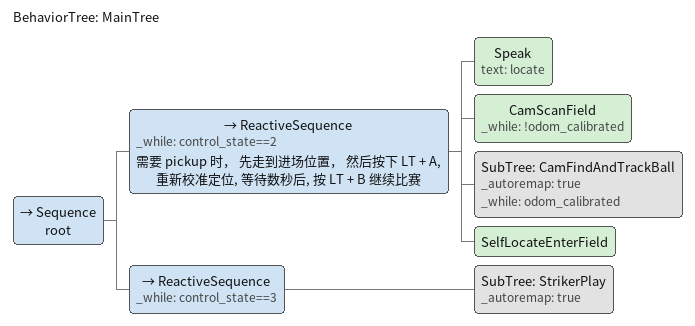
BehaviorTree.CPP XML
<!-- 正式比赛专用 -->

<root BTCPP_format="4">
    <include path="./subtrees/subtree_cam_find_and_track_ball.xml" />
    <include path="./subtrees/subtree_striker_play.xml" />

    <BehaviorTree ID="MainTree">
        <Sequence name="root">

            <ReactiveSequence _while="control_state==2" name="需要 pickup 时， 先走到进场位置， 然后按下 LT + A, 重新校准定位, 等待数秒后, 按 LT + B 继续比赛">
                <Speak text="locate" />
                <CamScanField  _while="!odom_calibrated"/>
                <SubTree ID="CamFindAndTrackBall" _autoremap="true" _while="odom_calibrated" />
                <SelfLocateEnterField />

            </ReactiveSequence>

            <ReactiveSequence _while="control_state==3 ">
                            <SubTree ID="StrikerPlay" _autoremap="true" />
            </ReactiveSequence>
        </Sequence>
    </BehaviorTree>
</root>
